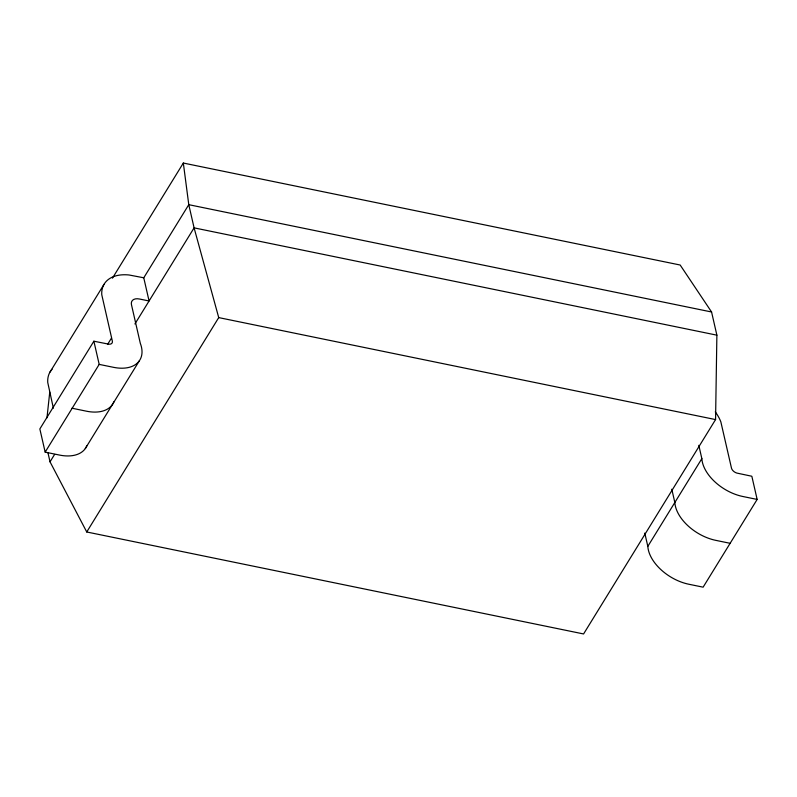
<?xml version="1.0" encoding="UTF-8"?>
<svg xmlns="http://www.w3.org/2000/svg" width="797" height="797" viewBox="0 0 797 797"><rect width="100%" height="100%" fill="white"/><g stroke="black" fill="none" stroke-linecap="round" stroke-linejoin="round"><path stroke-width="1.2" d="M47.9 452.557L50.032 461.832L86.743 531.978L583.583 633.954L715.567 419.581L716.882 335.168L711.572 311.986L680.17 265.022L183.33 163.046L112.457 278.153M46.973 417.827L49.753 392.114M50.002 372.079L104.018 284.34M93.877 341.206L99.187 364.388L113.523 367.327A38.216 23.262 31.6 0 0 140.322 343.368L131.475 304.733A10.819 6.585 31.6 0 1 139.385 298.995L149.069 300.977L143.759 277.794L129.064 274.985A43.357 26.391 31.6 0 0 101.777 294.78L112.347 341.116A5.669 3.447 31.6 0 1 108.9 344.194L93.877 341.206L39.85 428.945L45.16 452.128L59.496 455.067A38.216 23.262 31.6 0 0 86.883 445.643M143.759 277.794L188.779 204.68L183.33 163.046M107.545 344.473L111.45 338.127M45.16 452.128L99.187 364.388M50.032 461.832L54.594 454.42M134.922 323.961L194.089 227.862L188.779 204.68L711.572 311.986M85.309 448.542L139.336 360.802M86.743 531.978L218.727 317.604L194.089 227.862L716.882 335.168M715.278 411.85A43.357 26.391 31.6 0 1 720.847 421.852L731.497 468.198A5.669 3.447 31.6 0 0 736.767 473.059L751.84 476.247L757.15 499.43L703.123 587.17L688.787 584.231A38.216 23.262 31.6 0 1 647.822 546.363L701.848 458.624L698.81 445.344M218.727 317.604L715.567 419.581M757.15 499.43L742.814 496.491A38.216 23.262 31.6 0 1 701.848 458.624M71.989 408.213L86.504 411.202A38.216 23.262 31.6 0 0 113.901 401.768M730.321 543.345L715.806 540.356A38.216 23.262 31.6 0 1 674.84 502.499L671.791 489.209M644.783 533.083L647.822 546.363M53.369 408.174L47.75 382.52A43.357 26.391 31.6 0 1 52.044 369.29"/></g></svg>
